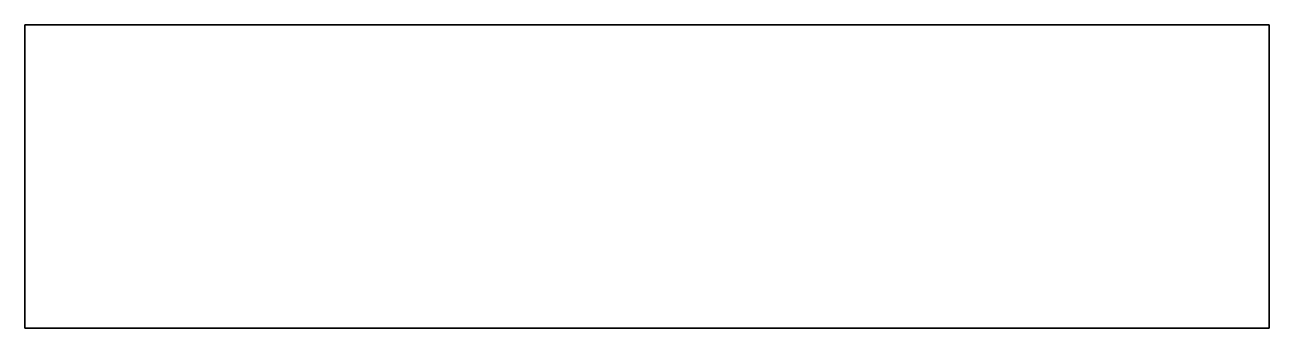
# Model space of a CAD drawing. Extents: x 0 to 4146, y -1010 to 0.
import ezdxf

# ---------------------------------------------------------------- set-up
doc = ezdxf.new("R2010")
doc.units = 0
doc.linetypes.add('Solid', pattern=[0])

msp = doc.modelspace()

# ---------------------------------------------------------------- linework, layer by layer
at = {"color": 0, "linetype": 'Solid', "lineweight": 35}
msp.add_lwpolyline([(0, -983), (0, -911), (0, -814), (0, -708), (0, -611), (0, -540), (0, -512), (0, 0), (2034, 0), (4146, 0), (4146, -28), (4146, -102), (4146, -202), (4146, -311), (4146, -411), (4146, -484), (4146, -512), (4146, -540), (4146, -611), (4146, -708), (4146, -814), (4146, -911), (4146, -983), (4146, -1010), (3938, -1010), (3402, -1010), (2669, -1010), (1870, -1010), (1137, -1010), (601, -1010), (393, -1010), (0, -1010), (0, -983)], close=True, dxfattribs=at)

doc.saveas('drawing.dxf')
